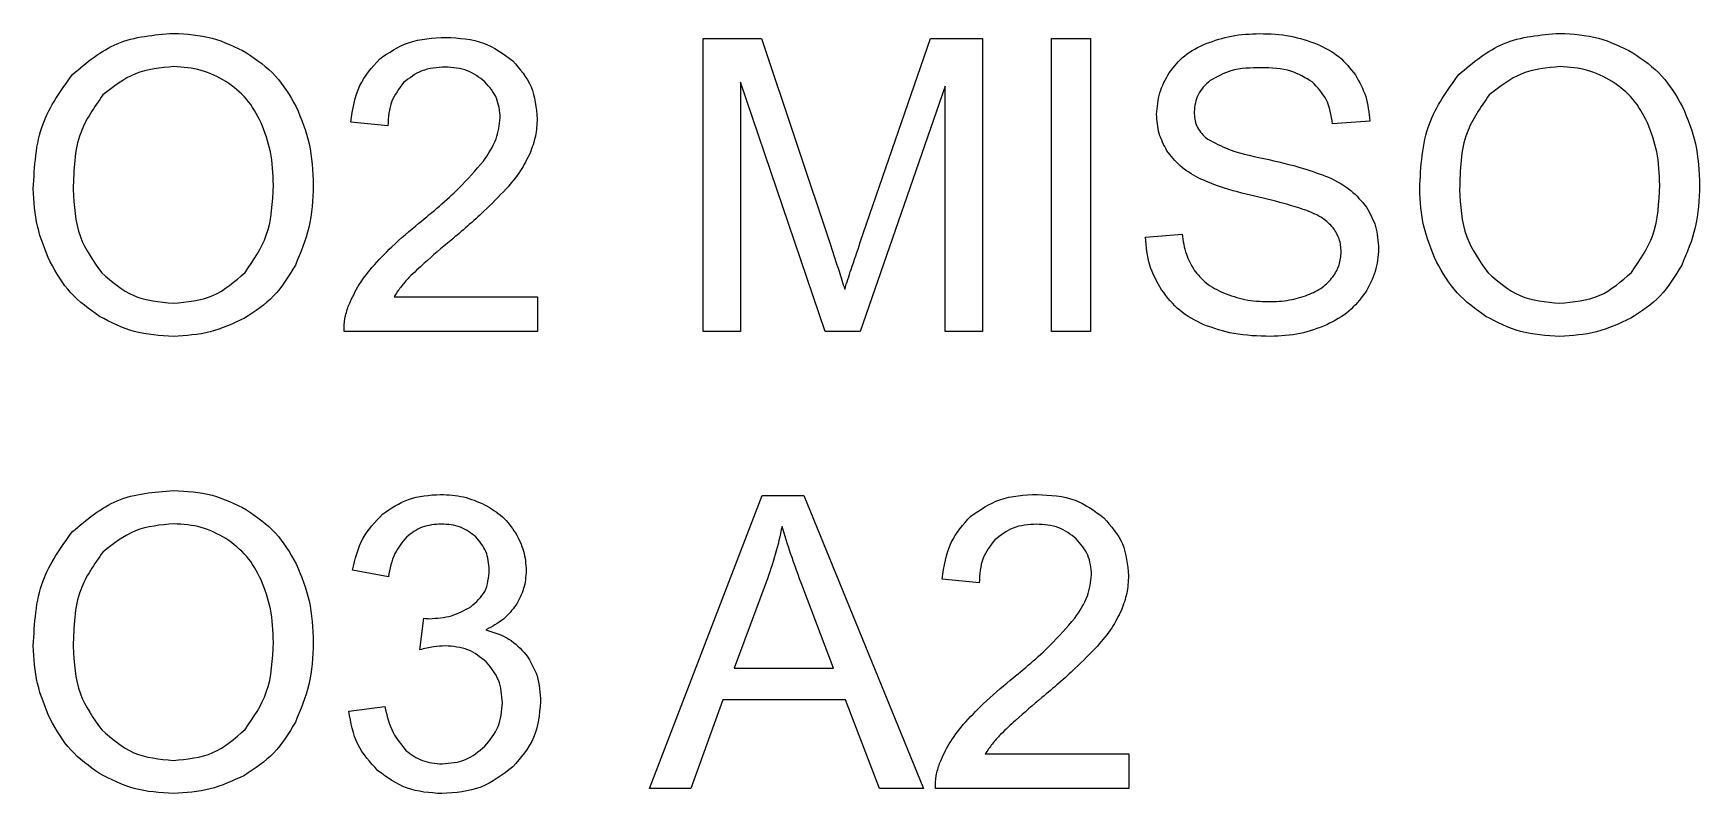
# Model space of a CAD drawing. Header units: millimetres. Extents: x -15 to 165, y 0 to 100.
# Drawn here: x 49.2 to 66.27, y 51.61 to 59.39 of the extents above; entities that cross this region are included whole.
import ezdxf

# ---------------------------------------------------------------- set-up
doc = ezdxf.new("R2010")
doc.units = ezdxf.units.MM
doc.layers.get('0').update_dxf_attribs({"linetype": 'CONTINUOUS'})

msp = doc.modelspace()

# ---------------------------------------------------------------- linework, layer by layer
for p, q in [((56.063, 56.341), (56.063, 59.341)), ((56.063, 59.341), (56.66, 59.341)), ((56.66, 59.341), (57.37, 57.217)), ((57.673, 57.254), (58.392, 59.341)), ((58.392, 59.341), (58.926, 59.341)), ((58.926, 59.341), (58.926, 56.341)), ((56.445, 58.895), (56.445, 56.341)), ((57.313, 56.341), (56.445, 58.895)), ((58.543, 58.852), (57.671, 56.341)), ((58.543, 56.341), (58.543, 58.852)), ((52.832, 58.447), (52.453, 58.486)), ((62.894, 58.496), (62.513, 58.467)), ((60.595, 57.305), (60.97, 57.338)), ((52.895, 56.695), (54.366, 56.695)), ((54.366, 56.695), (54.366, 56.341)), ((54.366, 56.341), (52.383, 56.341)), ((56.445, 56.341), (56.063, 56.341)), ((57.671, 56.341), (57.313, 56.341)), ((58.926, 56.341), (58.543, 56.341)), ((52.838, 53.828), (52.469, 53.894)), ((58.891, 53.765), (58.512, 53.804)), ((56.709, 53.771), (56.38, 52.891)), ((57.397, 52.891), (57.084, 53.722)), ((53.159, 53.079), (53.2, 53.402)), ((56.38, 52.891), (57.397, 52.891)), ((52.432, 52.451), (52.801, 52.5)), ((58.954, 52.013), (60.426, 52.013)), ((60.426, 52.013), (60.426, 51.659)), ((60.426, 51.659), (58.443, 51.659))]:
    msp.add_line(p, q)
for points in [[(60.031, 59.341), (60.031, 56.341), (59.634, 56.341), (59.634, 59.341)], [(56.265, 52.568), (55.936, 51.659), (55.514, 51.659), (56.666, 54.659), (57.094, 54.659), (58.322, 51.659), (57.87, 51.659), (57.52, 52.568)]]:
    msp.add_lwpolyline(points, close=True)
for points, knots in [([(49.6, 58.972), (49.746, 59.095), (50.045, 59.347), (50.436, 59.378), (50.636, 59.394)], [0, 0, 0, 0, 0.0558129, 0.1143793, 0.1143793, 0.1143793, 0.1143793]), ([(50.636, 59.394), (50.77, 59.387), (51.033, 59.372), (51.269, 59.254), (51.385, 59.196)], [0, 0, 0, 0, 0.03980583, 0.07821113, 0.07821113, 0.07821113, 0.07821113]), ([(52.746, 59.131), (52.842, 59.196), (53.047, 59.334), (53.295, 59.347), (53.427, 59.353)], [0, 0, 0, 0, 0.03407061, 0.07289042, 0.07289042, 0.07289042, 0.07289042]), ([(53.427, 59.353), (53.561, 59.346), (53.812, 59.332), (54.015, 59.184), (54.111, 59.114)], [0, 0, 0, 0, 0.03913706, 0.07382019, 0.07382019, 0.07382019, 0.07382019]), ([(60.839, 58.99), (60.888, 59.053), (60.99, 59.182), (61.139, 59.253), (61.216, 59.29)], [0, 0, 0, 0, 0.02352018, 0.04869964, 0.04869964, 0.04869964, 0.04869964]), ([(61.216, 59.29), (61.302, 59.32), (61.48, 59.381), (61.669, 59.389), (61.766, 59.392)], [0, 0, 0, 0, 0.02724564, 0.05626375, 0.05626375, 0.05626375, 0.05626375]), ([(61.766, 59.392), (61.872, 59.389), (62.073, 59.382), (62.264, 59.316), (62.354, 59.285)], [0, 0, 0, 0, 0.03150109, 0.06010661, 0.06010661, 0.06010661, 0.06010661]), ([(62.354, 59.285), (62.434, 59.246), (62.588, 59.17), (62.695, 59.034), (62.746, 58.969)], [0, 0, 0, 0, 0.02615554, 0.05092832, 0.05092832, 0.05092832, 0.05092832]), ([(63.806, 58.972), (63.952, 59.095), (64.251, 59.347), (64.642, 59.378), (64.842, 59.394)], [0, 0, 0, 0, 0.0558129, 0.1143793, 0.1143793, 0.1143793, 0.1143793]), ([(64.842, 59.394), (64.976, 59.387), (65.239, 59.372), (65.475, 59.254), (65.591, 59.196)], [0, 0, 0, 0, 0.03980577, 0.07821096, 0.07821096, 0.07821096, 0.07821096]), ([(51.385, 59.196), (51.489, 59.123), (51.7, 58.976), (51.829, 58.754), (51.893, 58.642)], [0, 0, 0, 0, 0.03779624, 0.07598771, 0.07598771, 0.07598771, 0.07598771]), ([(52.453, 58.486), (52.472, 58.616), (52.507, 58.86), (52.67, 59.045), (52.746, 59.131)], [0, 0, 0, 0, 0.03845256, 0.0722503, 0.0722503, 0.0722503, 0.0722503]), ([(54.111, 59.114), (54.184, 59.029), (54.332, 58.858), (54.352, 58.633), (54.362, 58.52)], [0, 0, 0, 0, 0.03278755, 0.06592795, 0.06592795, 0.06592795, 0.06592795]), ([(65.591, 59.196), (65.695, 59.123), (65.906, 58.976), (66.035, 58.754), (66.099, 58.642)], [0, 0, 0, 0, 0.03779629, 0.07598779, 0.07598779, 0.07598779, 0.07598779]), ([(49.199, 57.802), (49.211, 58.032), (49.232, 58.462), (49.483, 58.81), (49.6, 58.972)], [0, 0, 0, 0, 0.067335, 0.1260012, 0.1260012, 0.1260012, 0.1260012]), ([(50.638, 59.053), (50.502, 59.041), (50.231, 59.017), (50.019, 58.847), (49.912, 58.763)], [0, 0, 0, 0, 0.03987643, 0.07965785, 0.07965785, 0.07965785, 0.07965785]), ([(51.173, 58.902), (51.09, 58.946), (50.923, 59.035), (50.734, 59.047), (50.638, 59.053)], [0, 0, 0, 0, 0.02769953, 0.05616357, 0.05616357, 0.05616357, 0.05616357]), ([(53.419, 59.048), (53.336, 59.043), (53.177, 59.033), (53.053, 58.935), (52.993, 58.889)], [0, 0, 0, 0, 0.02427297, 0.04641103, 0.04641103, 0.04641103, 0.04641103]), ([(53.827, 58.898), (53.769, 58.942), (53.649, 59.033), (53.498, 59.043), (53.419, 59.048)], [0, 0, 0, 0, 0.02127133, 0.04437106, 0.04437106, 0.04437106, 0.04437106]), ([(60.71, 58.565), (60.716, 58.64), (60.727, 58.791), (60.801, 58.923), (60.839, 58.99)], [0, 0, 0, 0, 0.02220817, 0.04486454, 0.04486454, 0.04486454, 0.04486454]), ([(61.258, 58.91), (61.209, 58.865), (61.117, 58.778), (61.101, 58.653), (61.093, 58.592)], [0, 0, 0, 0, 0.01909164, 0.03684236, 0.03684236, 0.03684236, 0.03684236]), ([(61.782, 59.042), (61.676, 59.041), (61.49, 59.038), (61.327, 58.949), (61.258, 58.91)], [0, 0, 0, 0, 0.03130507, 0.05484681, 0.05484681, 0.05484681, 0.05484681]), ([(62.305, 58.897), (62.234, 58.939), (62.074, 59.034), (61.886, 59.039), (61.782, 59.042)], [0, 0, 0, 0, 0.02448088, 0.05506046, 0.05506046, 0.05506046, 0.05506046]), ([(62.746, 58.969), (62.787, 58.896), (62.869, 58.749), (62.885, 58.581), (62.894, 58.496)], [0, 0, 0, 0, 0.0246237, 0.04999003, 0.04999003, 0.04999003, 0.04999003]), ([(63.405, 57.802), (63.417, 58.032), (63.439, 58.462), (63.689, 58.81), (63.806, 58.972)], [0, 0, 0, 0, 0.0673351, 0.1260012, 0.1260012, 0.1260012, 0.1260012]), ([(64.844, 59.053), (64.708, 59.041), (64.437, 59.017), (64.225, 58.847), (64.118, 58.763)], [0, 0, 0, 0, 0.03987648, 0.07965786, 0.07965786, 0.07965786, 0.07965786]), ([(65.379, 58.902), (65.296, 58.946), (65.129, 59.035), (64.94, 59.047), (64.844, 59.053)], [0, 0, 0, 0, 0.0276997, 0.05616362, 0.05616362, 0.05616362, 0.05616362]), ([(49.912, 58.763), (49.824, 58.638), (49.621, 58.351), (49.613, 57.997), (49.608, 57.796)], [0, 0, 0, 0, 0.0448705, 0.1034062, 0.1034062, 0.1034062, 0.1034062]), ([(51.535, 58.479), (51.49, 58.564), (51.401, 58.732), (51.248, 58.846), (51.173, 58.902)], [0, 0, 0, 0, 0.0286439, 0.05635601, 0.05635601, 0.05635601, 0.05635601]), ([(52.993, 58.889), (52.947, 58.828), (52.847, 58.698), (52.837, 58.534), (52.832, 58.447)], [0, 0, 0, 0, 0.02251075, 0.04802012, 0.04802012, 0.04802012, 0.04802012]), ([(53.984, 58.529), (53.977, 58.599), (53.964, 58.739), (53.873, 58.845), (53.827, 58.898)], [0, 0, 0, 0, 0.02055843, 0.04101761, 0.04101761, 0.04101761, 0.04101761]), ([(62.513, 58.467), (62.499, 58.555), (62.472, 58.719), (62.358, 58.84), (62.305, 58.897)], [0, 0, 0, 0, 0.02585649, 0.04869307, 0.04869307, 0.04869307, 0.04869307]), ([(64.118, 58.763), (64.03, 58.638), (63.827, 58.351), (63.819, 57.997), (63.814, 57.796)], [0, 0, 0, 0, 0.0448705, 0.1034062, 0.1034062, 0.1034062, 0.1034062]), ([(65.741, 58.479), (65.696, 58.564), (65.607, 58.732), (65.454, 58.846), (65.379, 58.902)], [0, 0, 0, 0, 0.02864384, 0.05635604, 0.05635604, 0.05635604, 0.05635604]), ([(51.893, 58.642), (51.944, 58.518), (52.05, 58.26), (52.062, 57.981), (52.068, 57.837)], [0, 0, 0, 0, 0.04009204, 0.08295736, 0.08295736, 0.08295736, 0.08295736]), ([(61.093, 58.592), (61.097, 58.541), (61.107, 58.439), (61.175, 58.363), (61.209, 58.326)], [0, 0, 0, 0, 0.01501977, 0.02976449, 0.02976449, 0.02976449, 0.02976449]), ([(66.099, 58.642), (66.15, 58.518), (66.256, 58.26), (66.268, 57.981), (66.274, 57.837)], [0, 0, 0, 0, 0.04009208, 0.08295738, 0.08295738, 0.08295738, 0.08295738]), ([(51.659, 57.839), (51.655, 57.955), (51.647, 58.174), (51.571, 58.381), (51.535, 58.479)], [0, 0, 0, 0, 0.03444189, 0.06550897, 0.06550897, 0.06550897, 0.06550897]), ([(53.812, 58.086), (53.862, 58.159), (53.954, 58.294), (53.974, 58.455), (53.984, 58.529)], [0, 0, 0, 0, 0.02618525, 0.04812293, 0.04812293, 0.04812293, 0.04812293]), ([(54.362, 58.52), (54.359, 58.46), (54.352, 58.339), (54.31, 58.224), (54.289, 58.166)], [0, 0, 0, 0, 0.01794945, 0.03634646, 0.03634646, 0.03634646, 0.03634646]), ([(60.815, 58.192), (60.785, 58.25), (60.723, 58.366), (60.714, 58.499), (60.71, 58.565)], [0, 0, 0, 0, 0.01936245, 0.039209, 0.039209, 0.039209, 0.039209]), ([(65.865, 57.839), (65.861, 57.955), (65.853, 58.174), (65.777, 58.381), (65.741, 58.479)], [0, 0, 0, 0, 0.03444189, 0.06550897, 0.06550897, 0.06550897, 0.06550897]), ([(61.209, 58.326), (61.277, 58.288), (61.464, 58.184), (61.674, 58.14), (61.808, 58.112)], [0, 0, 0, 0, 0.02323467, 0.0638647, 0.0638647, 0.0638647, 0.0638647]), ([(53.151, 57.45), (53.292, 57.566), (53.529, 57.76), (53.73, 57.992), (53.812, 58.086)], [0, 0, 0, 0, 0.05450622, 0.0918261, 0.0918261, 0.0918261, 0.0918261]), ([(54.289, 58.166), (54.258, 58.106), (54.192, 57.973), (54.096, 57.861), (54.044, 57.8)], [0, 0, 0, 0, 0.02036599, 0.04418526, 0.04418526, 0.04418526, 0.04418526]), ([(61.136, 57.913), (61.07, 57.951), (60.945, 58.023), (60.857, 58.138), (60.815, 58.192)], [0, 0, 0, 0, 0.02259643, 0.04287009, 0.04287009, 0.04287009, 0.04287009]), ([(61.808, 58.112), (61.945, 58.082), (62.17, 58.031), (62.387, 57.952), (62.472, 57.921)], [0, 0, 0, 0, 0.04206929, 0.06916958, 0.06916958, 0.06916958, 0.06916958]), ([(61.715, 57.725), (61.596, 57.754), (61.398, 57.801), (61.211, 57.881), (61.136, 57.913)], [0, 0, 0, 0, 0.0364456, 0.06095595, 0.06095595, 0.06095595, 0.06095595]), ([(62.472, 57.921), (62.552, 57.88), (62.702, 57.804), (62.809, 57.675), (62.859, 57.615)], [0, 0, 0, 0, 0.02656276, 0.04977993, 0.04977993, 0.04977993, 0.04977993]), ([(49.371, 57.053), (49.321, 57.173), (49.221, 57.413), (49.206, 57.672), (49.199, 57.802)], [0, 0, 0, 0, 0.03863985, 0.07735114, 0.07735114, 0.07735114, 0.07735114]), ([(49.608, 57.796), (49.617, 57.629), (49.633, 57.315), (49.815, 57.061), (49.9, 56.942)], [0, 0, 0, 0, 0.04901891, 0.09196746, 0.09196746, 0.09196746, 0.09196746]), ([(51.369, 56.945), (51.454, 57.068), (51.638, 57.336), (51.651, 57.662), (51.659, 57.839)], [0, 0, 0, 0, 0.04386697, 0.09568819, 0.09568819, 0.09568819, 0.09568819]), ([(52.068, 57.837), (52.062, 57.691), (52.049, 57.408), (51.938, 57.147), (51.884, 57.02)], [0, 0, 0, 0, 0.0434744, 0.0843029, 0.0843029, 0.0843029, 0.0843029]), ([(54.044, 57.8), (53.969, 57.723), (53.789, 57.537), (53.592, 57.37), (53.476, 57.272)], [0, 0, 0, 0, 0.0322142, 0.07757879, 0.07757879, 0.07757879, 0.07757879]), ([(62.249, 57.579), (62.185, 57.6), (62.009, 57.656), (61.829, 57.699), (61.715, 57.725)], [0, 0, 0, 0, 0.02030007, 0.05539625, 0.05539625, 0.05539625, 0.05539625]), ([(63.577, 57.053), (63.527, 57.173), (63.427, 57.413), (63.412, 57.672), (63.405, 57.802)], [0, 0, 0, 0, 0.03863985, 0.07735116, 0.07735116, 0.07735116, 0.07735116]), ([(63.814, 57.796), (63.823, 57.629), (63.839, 57.315), (64.021, 57.061), (64.106, 56.942)], [0, 0, 0, 0, 0.04901892, 0.09196741, 0.09196741, 0.09196741, 0.09196741]), ([(65.575, 56.945), (65.66, 57.068), (65.844, 57.336), (65.857, 57.662), (65.865, 57.839)], [0, 0, 0, 0, 0.04386697, 0.0956882, 0.0956882, 0.0956882, 0.0956882]), ([(66.274, 57.837), (66.268, 57.691), (66.255, 57.408), (66.144, 57.147), (66.09, 57.02)], [0, 0, 0, 0, 0.0434744, 0.08430286, 0.08430286, 0.08430286, 0.08430286]), ([(62.519, 57.402), (62.485, 57.437), (62.407, 57.515), (62.305, 57.556), (62.249, 57.579)], [0, 0, 0, 0, 0.01454704, 0.03258748, 0.03258748, 0.03258748, 0.03258748]), ([(62.859, 57.615), (62.895, 57.55), (62.97, 57.418), (62.979, 57.266), (62.984, 57.188)], [0, 0, 0, 0, 0.02201644, 0.04497001, 0.04497001, 0.04497001, 0.04497001]), ([(52.669, 56.996), (52.735, 57.068), (52.886, 57.23), (53.056, 57.372), (53.151, 57.45)], [0, 0, 0, 0, 0.02939782, 0.06629194, 0.06629194, 0.06629194, 0.06629194]), ([(62.601, 57.156), (62.598, 57.201), (62.591, 57.29), (62.543, 57.365), (62.519, 57.402)], [0, 0, 0, 0, 0.01338214, 0.02636026, 0.02636026, 0.02636026, 0.02636026]), ([(53.476, 57.272), (53.384, 57.196), (53.239, 57.074), (53.101, 56.943), (53.05, 56.895)], [0, 0, 0, 0, 0.03586353, 0.05691008, 0.05691008, 0.05691008, 0.05691008]), ([(57.37, 57.217), (57.399, 57.131), (57.448, 56.983), (57.494, 56.834), (57.514, 56.773)], [0, 0, 0, 0, 0.02729284, 0.04666045, 0.04666045, 0.04666045, 0.04666045]), ([(57.514, 56.773), (57.535, 56.84), (57.587, 57.001), (57.642, 57.161), (57.673, 57.254)], [0, 0, 0, 0, 0.02124258, 0.05067074, 0.05067074, 0.05067074, 0.05067074]), ([(60.76, 56.766), (60.714, 56.848), (60.621, 57.016), (60.604, 57.208), (60.595, 57.305)], [0, 0, 0, 0, 0.02806951, 0.05694814, 0.05694814, 0.05694814, 0.05694814]), ([(60.97, 57.338), (60.981, 57.268), (61, 57.137), (61.064, 57.022), (61.094, 56.968)], [0, 0, 0, 0, 0.02096186, 0.03923254, 0.03923254, 0.03923254, 0.03923254]), ([(49.877, 56.495), (49.772, 56.569), (49.563, 56.718), (49.435, 56.941), (49.371, 57.053)], [0, 0, 0, 0, 0.03801195, 0.07613822, 0.07613822, 0.07613822, 0.07613822]), ([(62.516, 56.899), (62.541, 56.939), (62.59, 57.017), (62.597, 57.11), (62.601, 57.156)], [0, 0, 0, 0, 0.01385476, 0.02740041, 0.02740041, 0.02740041, 0.02740041]), ([(62.984, 57.188), (62.978, 57.109), (62.965, 56.949), (62.887, 56.808), (62.847, 56.737)], [0, 0, 0, 0, 0.02350337, 0.04767088, 0.04767088, 0.04767088, 0.04767088]), ([(64.083, 56.495), (63.978, 56.569), (63.769, 56.718), (63.641, 56.941), (63.577, 57.053)], [0, 0, 0, 0, 0.03801195, 0.07613822, 0.07613822, 0.07613822, 0.07613822]), ([(49.9, 56.942), (50.004, 56.851), (50.214, 56.667), (50.492, 56.642), (50.632, 56.63)], [0, 0, 0, 0, 0.04035169, 0.08138837, 0.08138837, 0.08138837, 0.08138837]), ([(50.632, 56.63), (50.774, 56.642), (51.054, 56.667), (51.265, 56.853), (51.369, 56.945)], [0, 0, 0, 0, 0.04160374, 0.08213095, 0.08213095, 0.08213095, 0.08213095]), ([(51.884, 57.02), (51.817, 56.908), (51.685, 56.686), (51.469, 56.545), (51.362, 56.475)], [0, 0, 0, 0, 0.03868452, 0.07636522, 0.07636522, 0.07636522, 0.07636522]), ([(52.426, 56.597), (52.457, 56.665), (52.52, 56.809), (52.618, 56.932), (52.669, 56.996)], [0, 0, 0, 0, 0.02238806, 0.04687057, 0.04687057, 0.04687057, 0.04687057]), ([(53.05, 56.895), (53.021, 56.862), (52.964, 56.8), (52.917, 56.729), (52.895, 56.695)], [0, 0, 0, 0, 0.01314858, 0.02533231, 0.02533231, 0.02533231, 0.02533231]), ([(61.094, 56.968), (61.133, 56.922), (61.216, 56.822), (61.333, 56.765), (61.396, 56.735)], [0, 0, 0, 0, 0.01800291, 0.03854059, 0.03854059, 0.03854059, 0.03854059]), ([(62.257, 56.714), (62.31, 56.737), (62.41, 56.78), (62.482, 56.861), (62.516, 56.899)], [0, 0, 0, 0, 0.01715224, 0.03216565, 0.03216565, 0.03216565, 0.03216565]), ([(64.106, 56.942), (64.21, 56.851), (64.42, 56.667), (64.698, 56.642), (64.838, 56.63)], [0, 0, 0, 0, 0.04035169, 0.08138837, 0.08138837, 0.08138837, 0.08138837]), ([(64.838, 56.63), (64.98, 56.642), (65.26, 56.667), (65.471, 56.853), (65.575, 56.945)], [0, 0, 0, 0, 0.04160368, 0.08213099, 0.08213099, 0.08213099, 0.08213099]), ([(66.09, 57.02), (66.023, 56.908), (65.891, 56.686), (65.675, 56.545), (65.568, 56.475)], [0, 0, 0, 0, 0.03868452, 0.07636532, 0.07636532, 0.07636532, 0.07636532]), ([(61.192, 56.409), (61.106, 56.453), (60.935, 56.539), (60.818, 56.691), (60.76, 56.766)], [0, 0, 0, 0, 0.02870373, 0.05665728, 0.05665728, 0.05665728, 0.05665728]), ([(61.396, 56.735), (61.467, 56.709), (61.616, 56.655), (61.774, 56.649), (61.856, 56.646)], [0, 0, 0, 0, 0.02274475, 0.04714725, 0.04714725, 0.04714725, 0.04714725]), ([(61.856, 56.646), (61.928, 56.648), (62.065, 56.652), (62.195, 56.694), (62.257, 56.714)], [0, 0, 0, 0, 0.02145126, 0.04084859, 0.04084859, 0.04084859, 0.04084859]), ([(62.847, 56.737), (62.795, 56.67), (62.688, 56.531), (62.532, 56.45), (62.453, 56.408)], [0, 0, 0, 0, 0.02516857, 0.05189275, 0.05189275, 0.05189275, 0.05189275]), ([(52.383, 56.341), (52.384, 56.385), (52.386, 56.472), (52.413, 56.555), (52.426, 56.597)], [0, 0, 0, 0, 0.01307466, 0.02606902, 0.02606902, 0.02606902, 0.02606902]), ([(50.634, 56.29), (50.497, 56.298), (50.231, 56.313), (49.993, 56.435), (49.877, 56.495)], [0, 0, 0, 0, 0.04043411, 0.07920812, 0.07920812, 0.07920812, 0.07920812]), ([(51.362, 56.475), (51.247, 56.421), (51.016, 56.313), (50.762, 56.298), (50.634, 56.29)], [0, 0, 0, 0, 0.03774412, 0.07578279, 0.07578279, 0.07578279, 0.07578279]), ([(61.874, 56.29), (61.749, 56.293), (61.515, 56.299), (61.294, 56.374), (61.192, 56.409)], [0, 0, 0, 0, 0.03754082, 0.06962408, 0.06962408, 0.06962408, 0.06962408]), ([(62.453, 56.408), (62.363, 56.373), (62.177, 56.302), (61.977, 56.294), (61.874, 56.29)], [0, 0, 0, 0, 0.02868495, 0.05934303, 0.05934303, 0.05934303, 0.05934303]), ([(64.84, 56.29), (64.703, 56.298), (64.437, 56.313), (64.199, 56.435), (64.083, 56.495)], [0, 0, 0, 0, 0.04043411, 0.0792079, 0.0792079, 0.0792079, 0.0792079]), ([(65.568, 56.475), (65.453, 56.421), (65.222, 56.313), (64.968, 56.298), (64.84, 56.29)], [0, 0, 0, 0, 0.03774412, 0.07578291, 0.07578291, 0.07578291, 0.07578291]), ([(49.6, 54.29), (49.746, 54.413), (50.045, 54.665), (50.436, 54.696), (50.636, 54.712)], [0, 0, 0, 0, 0.0558129, 0.1143793, 0.1143793, 0.1143793, 0.1143793]), ([(50.636, 54.712), (50.77, 54.704), (51.033, 54.689), (51.269, 54.572), (51.385, 54.514)], [0, 0, 0, 0, 0.03980583, 0.07821113, 0.07821113, 0.07821113, 0.07821113]), ([(52.776, 54.468), (52.863, 54.527), (53.042, 54.65), (53.259, 54.664), (53.372, 54.671)], [0, 0, 0, 0, 0.03089668, 0.06398162, 0.06398162, 0.06398162, 0.06398162]), ([(53.372, 54.671), (53.451, 54.667), (53.609, 54.659), (53.753, 54.597), (53.824, 54.566)], [0, 0, 0, 0, 0.02373131, 0.04677015, 0.04677015, 0.04677015, 0.04677015]), ([(58.805, 54.449), (58.901, 54.514), (59.106, 54.652), (59.354, 54.665), (59.486, 54.671)], [0, 0, 0, 0, 0.03407058, 0.0728904, 0.0728904, 0.0728904, 0.0728904]), ([(59.486, 54.671), (59.62, 54.664), (59.872, 54.65), (60.075, 54.502), (60.17, 54.432)], [0, 0, 0, 0, 0.03913706, 0.07382019, 0.07382019, 0.07382019, 0.07382019]), ([(51.385, 54.514), (51.489, 54.441), (51.7, 54.294), (51.829, 54.072), (51.893, 53.96)], [0, 0, 0, 0, 0.03779628, 0.07598774, 0.07598774, 0.07598774, 0.07598774]), ([(53.824, 54.566), (53.888, 54.528), (54.014, 54.455), (54.099, 54.336), (54.14, 54.278)], [0, 0, 0, 0, 0.02208679, 0.0431695, 0.0431695, 0.0431695, 0.0431695]), ([(50.638, 54.37), (50.502, 54.358), (50.231, 54.334), (50.019, 54.165), (49.912, 54.081)], [0, 0, 0, 0, 0.03987643, 0.07965785, 0.07965785, 0.07965785, 0.07965785]), ([(51.173, 54.22), (51.09, 54.264), (50.923, 54.353), (50.734, 54.364), (50.638, 54.37)], [0, 0, 0, 0, 0.02769954, 0.05616358, 0.05616358, 0.05616358, 0.05616358]), ([(52.469, 53.894), (52.497, 54.008), (52.549, 54.227), (52.703, 54.39), (52.776, 54.468)], [0, 0, 0, 0, 0.03467785, 0.06610569, 0.06610569, 0.06610569, 0.06610569]), ([(53.38, 54.368), (53.312, 54.363), (53.179, 54.353), (53.073, 54.273), (53.022, 54.233)], [0, 0, 0, 0, 0.0199838, 0.03901831, 0.03901831, 0.03901831, 0.03901831]), ([(53.734, 54.235), (53.684, 54.274), (53.58, 54.355), (53.448, 54.364), (53.38, 54.368)], [0, 0, 0, 0, 0.01860649, 0.0385817, 0.0385817, 0.0385817, 0.0385817]), ([(56.871, 54.344), (56.85, 54.247), (56.807, 54.053), (56.742, 53.865), (56.709, 53.771)], [0, 0, 0, 0, 0.02956961, 0.05958095, 0.05958095, 0.05958095, 0.05958095]), ([(57.084, 53.722), (57.041, 53.836), (56.964, 54.042), (56.9, 54.251), (56.871, 54.344)], [0, 0, 0, 0, 0.03667158, 0.06576281, 0.06576281, 0.06576281, 0.06576281]), ([(58.512, 53.804), (58.531, 53.934), (58.567, 54.178), (58.729, 54.363), (58.805, 54.449)], [0, 0, 0, 0, 0.03845259, 0.07225035, 0.07225035, 0.07225035, 0.07225035]), ([(59.478, 54.366), (59.395, 54.361), (59.237, 54.351), (59.112, 54.253), (59.053, 54.207)], [0, 0, 0, 0, 0.02427296, 0.04641102, 0.04641102, 0.04641102, 0.04641102]), ([(59.886, 54.216), (59.829, 54.26), (59.708, 54.351), (59.557, 54.361), (59.478, 54.366)], [0, 0, 0, 0, 0.02127132, 0.04437105, 0.04437105, 0.04437105, 0.04437105]), ([(60.17, 54.432), (60.243, 54.347), (60.391, 54.176), (60.411, 53.951), (60.422, 53.838)], [0, 0, 0, 0, 0.0327875, 0.06592787, 0.06592787, 0.06592787, 0.06592787]), ([(49.199, 53.12), (49.211, 53.35), (49.232, 53.78), (49.483, 54.128), (49.6, 54.29)], [0, 0, 0, 0, 0.0673351, 0.1260012, 0.1260012, 0.1260012, 0.1260012]), ([(51.535, 53.796), (51.49, 53.882), (51.401, 54.05), (51.248, 54.164), (51.173, 54.22)], [0, 0, 0, 0, 0.02864391, 0.05635602, 0.05635602, 0.05635602, 0.05635602]), ([(53.022, 54.233), (52.978, 54.179), (52.882, 54.061), (52.853, 53.91), (52.838, 53.828)], [0, 0, 0, 0, 0.0205786, 0.04513225, 0.04513225, 0.04513225, 0.04513225]), ([(53.871, 53.9), (53.866, 53.964), (53.855, 54.09), (53.774, 54.188), (53.734, 54.235)], [0, 0, 0, 0, 0.0188343, 0.03705434, 0.03705434, 0.03705434, 0.03705434]), ([(54.14, 54.278), (54.172, 54.217), (54.235, 54.096), (54.245, 53.959), (54.25, 53.892)], [0, 0, 0, 0, 0.02049257, 0.040581, 0.040581, 0.040581, 0.040581]), ([(59.053, 54.207), (59.006, 54.146), (58.906, 54.016), (58.896, 53.852), (58.891, 53.765)], [0, 0, 0, 0, 0.02251083, 0.04802022, 0.04802022, 0.04802022, 0.04802022]), ([(60.043, 53.847), (60.037, 53.917), (60.024, 54.056), (59.932, 54.163), (59.886, 54.216)], [0, 0, 0, 0, 0.02055844, 0.04101763, 0.04101763, 0.04101763, 0.04101763]), ([(49.912, 54.081), (49.824, 53.956), (49.621, 53.669), (49.613, 53.315), (49.608, 53.114)], [0, 0, 0, 0, 0.0448705, 0.1034062, 0.1034062, 0.1034062, 0.1034062]), ([(51.893, 53.96), (51.944, 53.835), (52.05, 53.577), (52.062, 53.299), (52.068, 53.155)], [0, 0, 0, 0, 0.04009206, 0.08295734, 0.08295734, 0.08295734, 0.08295734]), ([(51.659, 53.157), (51.655, 53.272), (51.647, 53.492), (51.571, 53.699), (51.535, 53.796)], [0, 0, 0, 0, 0.03444189, 0.06550897, 0.06550897, 0.06550897, 0.06550897]), ([(53.683, 53.521), (53.738, 53.569), (53.852, 53.669), (53.865, 53.821), (53.871, 53.9)], [0, 0, 0, 0, 0.02104404, 0.04379076, 0.04379076, 0.04379076, 0.04379076]), ([(54.25, 53.892), (54.245, 53.828), (54.237, 53.703), (54.176, 53.592), (54.145, 53.538)], [0, 0, 0, 0, 0.01875335, 0.0373159, 0.0373159, 0.0373159, 0.0373159]), ([(59.871, 53.403), (59.921, 53.477), (60.013, 53.612), (60.034, 53.773), (60.043, 53.847)], [0, 0, 0, 0, 0.02618521, 0.04812287, 0.04812287, 0.04812287, 0.04812287]), ([(60.422, 53.838), (60.418, 53.778), (60.412, 53.656), (60.369, 53.542), (60.348, 53.484)], [0, 0, 0, 0, 0.01794942, 0.03634646, 0.03634646, 0.03634646, 0.03634646]), ([(53.259, 53.398), (53.335, 53.403), (53.486, 53.413), (53.618, 53.485), (53.683, 53.521)], [0, 0, 0, 0, 0.02256649, 0.04458781, 0.04458781, 0.04458781, 0.04458781]), ([(54.145, 53.538), (54.105, 53.486), (54.021, 53.38), (53.899, 53.317), (53.836, 53.284)], [0, 0, 0, 0, 0.01930615, 0.04039087, 0.04039087, 0.04039087, 0.04039087]), ([(60.348, 53.484), (60.317, 53.423), (60.251, 53.291), (60.155, 53.179), (60.103, 53.118)], [0, 0, 0, 0, 0.02036603, 0.0441853, 0.0441853, 0.0441853, 0.0441853]), ([(53.2, 53.402), (53.211, 53.401), (53.231, 53.399), (53.251, 53.399), (53.259, 53.398)], [0, 0, 0, 0, 0.003339487, 0.005950624, 0.005950624, 0.005950624, 0.005950624]), ([(53.836, 53.284), (53.919, 53.259), (54.08, 53.211), (54.194, 53.088), (54.25, 53.029)], [0, 0, 0, 0, 0.0254508, 0.04933731, 0.04933731, 0.04933731, 0.04933731]), ([(59.21, 52.768), (59.351, 52.884), (59.588, 53.078), (59.789, 53.309), (59.871, 53.403)], [0, 0, 0, 0, 0.05450622, 0.09182612, 0.09182612, 0.09182612, 0.09182612]), ([(49.371, 52.371), (49.321, 52.491), (49.221, 52.731), (49.206, 52.99), (49.199, 53.12)], [0, 0, 0, 0, 0.03863979, 0.07735112, 0.07735112, 0.07735112, 0.07735112]), ([(49.608, 53.114), (49.617, 52.947), (49.633, 52.633), (49.815, 52.378), (49.9, 52.26)], [0, 0, 0, 0, 0.04901886, 0.09196746, 0.09196746, 0.09196746, 0.09196746]), ([(51.369, 52.263), (51.454, 52.386), (51.638, 52.654), (51.651, 52.98), (51.659, 53.157)], [0, 0, 0, 0, 0.04386696, 0.09568818, 0.09568818, 0.09568818, 0.09568818]), ([(52.068, 53.155), (52.062, 53.009), (52.049, 52.725), (51.938, 52.465), (51.884, 52.338)], [0, 0, 0, 0, 0.04347439, 0.08430287, 0.08430287, 0.08430287, 0.08430287]), ([(53.419, 53.12), (53.38, 53.118), (53.292, 53.112), (53.206, 53.091), (53.159, 53.079)], [0, 0, 0, 0, 0.01176013, 0.02636009, 0.02636009, 0.02636009, 0.02636009]), ([(53.84, 52.955), (53.78, 53.003), (53.657, 53.102), (53.5, 53.114), (53.419, 53.12)], [0, 0, 0, 0, 0.02251871, 0.04620821, 0.04620821, 0.04620821, 0.04620821]), ([(60.103, 53.118), (60.029, 53.041), (59.848, 52.855), (59.651, 52.688), (59.535, 52.59)], [0, 0, 0, 0, 0.03221419, 0.07757878, 0.07757878, 0.07757878, 0.07757878]), ([(54.006, 52.537), (54, 52.617), (53.988, 52.774), (53.889, 52.896), (53.84, 52.955)], [0, 0, 0, 0, 0.0235177, 0.04597201, 0.04597201, 0.04597201, 0.04597201]), ([(54.25, 53.029), (54.293, 52.958), (54.383, 52.81), (54.392, 52.636), (54.397, 52.545)], [0, 0, 0, 0, 0.02441261, 0.05129479, 0.05129479, 0.05129479, 0.05129479]), ([(58.728, 52.314), (58.795, 52.386), (58.945, 52.548), (59.115, 52.689), (59.21, 52.768)], [0, 0, 0, 0, 0.02939784, 0.06629197, 0.06629197, 0.06629197, 0.06629197]), ([(52.73, 51.841), (52.652, 51.926), (52.494, 52.101), (52.453, 52.333), (52.432, 52.451)], [0, 0, 0, 0, 0.033904, 0.0691202, 0.0691202, 0.0691202, 0.0691202]), ([(52.801, 52.5), (52.822, 52.407), (52.86, 52.239), (52.969, 52.107), (53.017, 52.049)], [0, 0, 0, 0, 0.02826583, 0.05063314, 0.05063314, 0.05063314, 0.05063314]), ([(53.827, 52.091), (53.879, 52.155), (53.985, 52.285), (53.999, 52.452), (54.006, 52.537)], [0, 0, 0, 0, 0.02422086, 0.04908144, 0.04908144, 0.04908144, 0.04908144]), ([(54.397, 52.545), (54.385, 52.419), (54.361, 52.166), (54.194, 51.975), (54.111, 51.879)], [0, 0, 0, 0, 0.03699763, 0.07415295, 0.07415295, 0.07415295, 0.07415295]), ([(59.535, 52.59), (59.444, 52.513), (59.298, 52.392), (59.161, 52.261), (59.11, 52.212)], [0, 0, 0, 0, 0.03586344, 0.05691008, 0.05691008, 0.05691008, 0.05691008]), ([(49.877, 51.812), (49.772, 51.887), (49.563, 52.036), (49.435, 52.259), (49.371, 52.371)], [0, 0, 0, 0, 0.03801193, 0.07613822, 0.07613822, 0.07613822, 0.07613822]), ([(49.9, 52.26), (50.004, 52.169), (50.214, 51.985), (50.492, 51.96), (50.632, 51.947)], [0, 0, 0, 0, 0.04035167, 0.08138836, 0.08138836, 0.08138836, 0.08138836]), ([(50.632, 51.947), (50.774, 51.96), (51.054, 51.984), (51.265, 52.171), (51.369, 52.263)], [0, 0, 0, 0, 0.04160374, 0.08213094, 0.08213094, 0.08213094, 0.08213094]), ([(51.884, 52.338), (51.817, 52.226), (51.685, 52.004), (51.469, 51.863), (51.362, 51.793)], [0, 0, 0, 0, 0.03868449, 0.07636524, 0.07636524, 0.07636524, 0.07636524]), ([(58.486, 51.915), (58.516, 51.983), (58.579, 52.127), (58.677, 52.25), (58.728, 52.314)], [0, 0, 0, 0, 0.02238806, 0.04687055, 0.04687055, 0.04687055, 0.04687055]), ([(53.388, 51.911), (53.471, 51.918), (53.636, 51.932), (53.764, 52.038), (53.827, 52.091)], [0, 0, 0, 0, 0.02438749, 0.04846007, 0.04846007, 0.04846007, 0.04846007]), ([(59.11, 52.212), (59.08, 52.18), (59.023, 52.118), (58.977, 52.047), (58.954, 52.013)], [0, 0, 0, 0, 0.01314848, 0.02533228, 0.02533228, 0.02533228, 0.02533228]), ([(53.017, 52.049), (53.071, 52.008), (53.181, 51.927), (53.318, 51.916), (53.388, 51.911)], [0, 0, 0, 0, 0.01982968, 0.04035589, 0.04035589, 0.04035589, 0.04035589]), ([(58.443, 51.659), (58.443, 51.703), (58.445, 51.79), (58.472, 51.873), (58.486, 51.915)], [0, 0, 0, 0, 0.01307463, 0.02606902, 0.02606902, 0.02606902, 0.02606902]), ([(50.634, 51.608), (50.497, 51.616), (50.231, 51.631), (49.993, 51.753), (49.877, 51.812)], [0, 0, 0, 0, 0.04043412, 0.07920812, 0.07920812, 0.07920812, 0.07920812]), ([(51.362, 51.793), (51.247, 51.739), (51.016, 51.631), (50.762, 51.615), (50.634, 51.608)], [0, 0, 0, 0, 0.03774412, 0.07578279, 0.07578279, 0.07578279, 0.07578279]), ([(53.386, 51.606), (53.262, 51.614), (53.02, 51.631), (52.825, 51.772), (52.73, 51.841)], [0, 0, 0, 0, 0.03661995, 0.07094741, 0.07094741, 0.07094741, 0.07094741]), ([(54.111, 51.879), (54.007, 51.799), (53.793, 51.635), (53.524, 51.616), (53.386, 51.606)], [0, 0, 0, 0, 0.03836481, 0.07895047, 0.07895047, 0.07895047, 0.07895047])]:
    msp.add_open_spline(points, degree=3, knots=knots)

doc.saveas('drawing.dxf')
